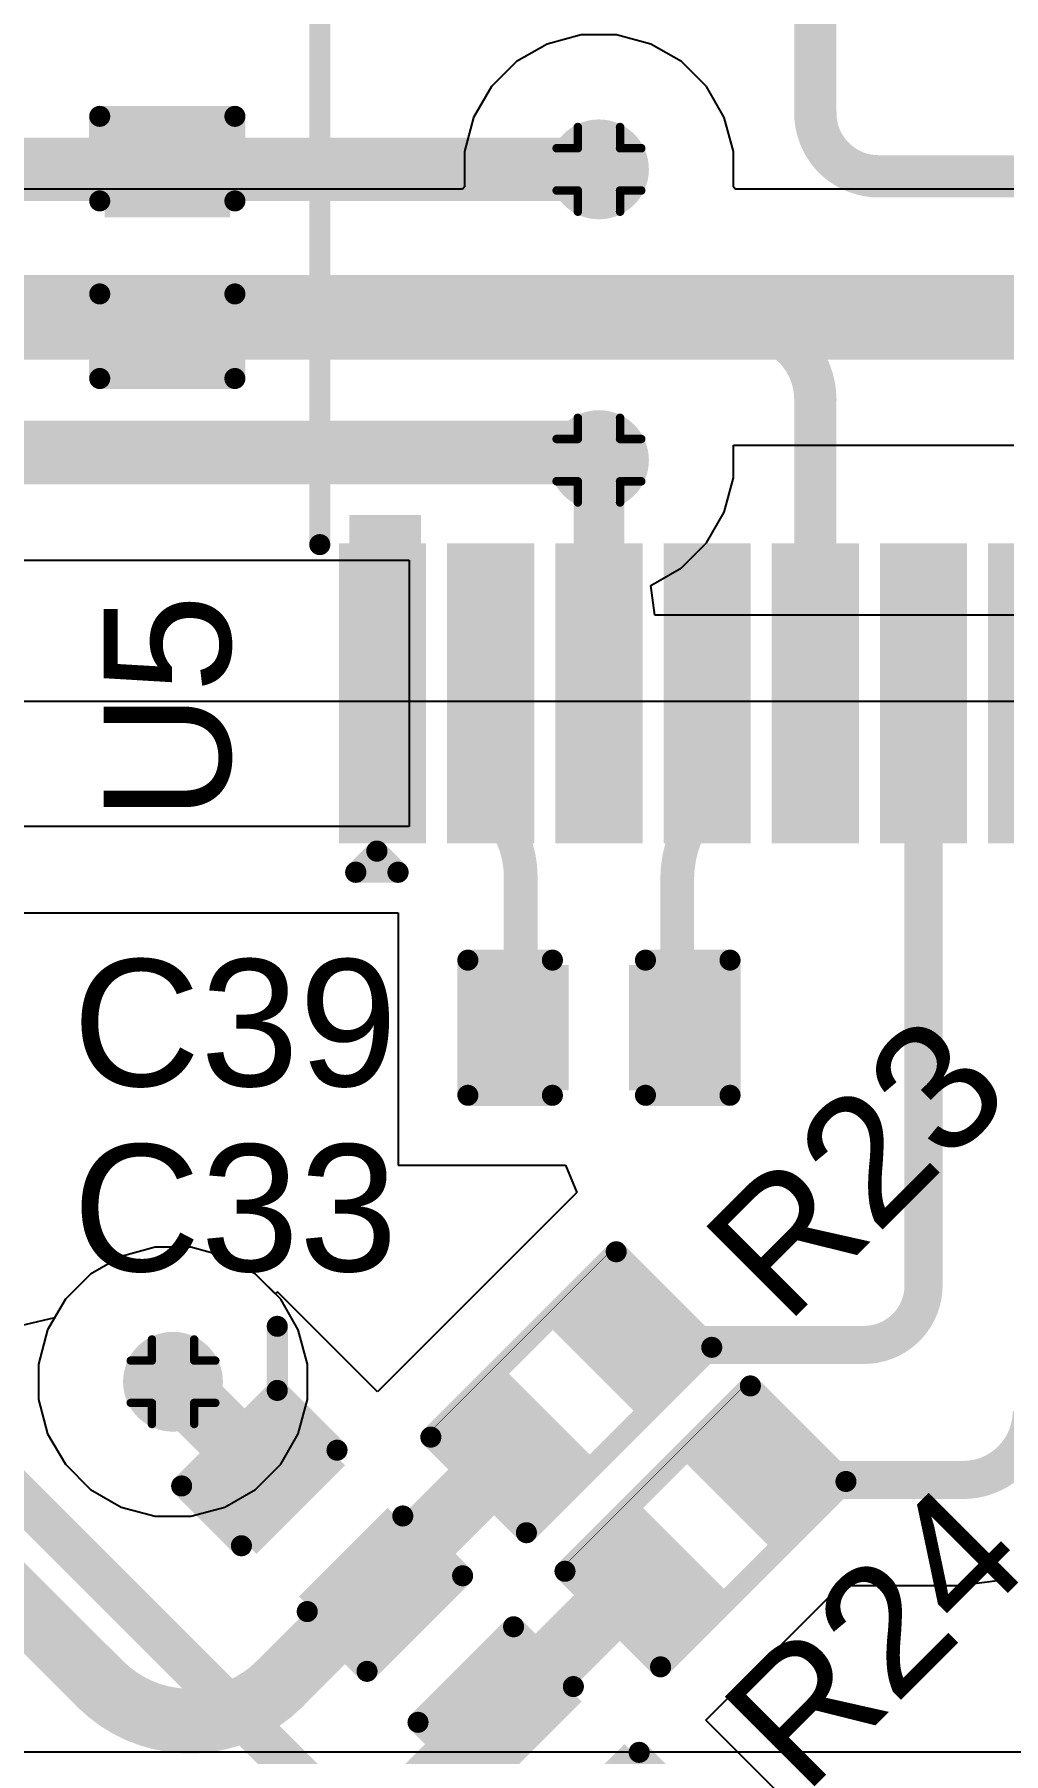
# Model space of a CAD drawing. Header units: inches. Extents: x -18 to 202, y -11 to 119.
# Drawn here: x 8.27 to 14.09, y 16.47 to 26.8 of the extents above; entities that cross this region are included whole.
import ezdxf

# ---------------------------------------------------------------- set-up
doc = ezdxf.new("R2010")
doc.units = ezdxf.units.IN
for name, color, linetype in [('Board Outline', 216, 'Continuous'), ('Bottom Layer', 5, 'Continuous'), ('Drill Drawing', 1, 'Continuous'), ('Ground', 16, 'Continuous'), ('Power', 76, 'Continuous'), ('Top Layer', 1, 'Continuous'), ('Top Overlay', 2, 'Continuous'), ('Top Paste', 8, 'Continuous'), ('Top Solder', 216, 'Continuous'), ('Via Holes', 16, 'Continuous')]:
    doc.layers.add(name, color=color, linetype=linetype)
doc.styles.add('Arial', font='', dxfattribs={"height": 0.2})
doc.styles.add('Arial Black_Bold', font='', dxfattribs={"height": 0.2})
doc.styles.get('Arial').set_extended_font_data('Arial')
doc.styles.get('Arial Black_Bold').set_extended_font_data('Arial Black', bold=True)

# ---------------------------------------------------------------- blocks, each defined once
blk = doc.blocks.new('TSSOP_20_12')
at = {"layer": 'Top Layer'}
for points in [[(-2, 3.085), (-2, 2.765), (-3.6, 2.765), (-3.6, 3.085)], [(3.6, 3.085), (3.6, 2.765), (2, 2.765), (2, 3.085)], [(-2, 2.435), (-2, 2.115), (-3.6, 2.115), (-3.6, 2.435)], [(3.6, 2.435), (3.6, 2.115), (2, 2.115), (2, 2.435)], [(-2, 1.785), (-2, 1.465), (-3.6, 1.465), (-3.6, 1.785)], [(3.6, 1.785), (3.6, 1.465), (2, 1.465), (2, 1.785)], [(-2, 1.135), (-2, 0.815), (-3.6, 0.815), (-3.6, 1.135)], [(3.6, 1.135), (3.6, 0.815), (2, 0.815), (2, 1.135)], [(-2, 0.485), (-2, 0.165), (-3.6, 0.165), (-3.6, 0.485)], [(3.6, 0.485), (3.6, 0.165), (2, 0.165), (2, 0.485)], [(-2, -0.165), (-2, -0.485), (-3.6, -0.485), (-3.6, -0.165)], [(3.6, -0.165), (3.6, -0.485), (2, -0.485), (2, -0.165)], [(-2, -0.815), (-2, -1.135), (-3.6, -1.135), (-3.6, -0.815)], [(3.6, -0.815), (3.6, -1.135), (2, -1.135), (2, -0.815)], [(-2, -1.465), (-2, -1.785), (-3.6, -1.785), (-3.6, -1.465)], [(3.6, -1.465), (3.6, -1.785), (2, -1.785), (2, -1.465)], [(-2, -2.115), (-2, -2.435), (-3.6, -2.435), (-3.6, -2.115)], [(3.6, -2.115), (3.6, -2.435), (2, -2.435), (2, -2.115)], [(-2, -2.765), (-2, -3.085), (-3.6, -3.085), (-3.6, -2.765)], [(3.6, -2.765), (3.6, -3.085), (2, -3.085), (2, -2.765)]]:
    blk.add_hatch(color=1, dxfattribs=at).paths.add_polyline_path(points)
at = {"layer": 'Top Overlay'}
blk.add_hatch(color=2, dxfattribs=at).paths.add_polyline_path([(-1.907, 2.693), (-1.729, 2.693), (-1.729, 3.125), (-1.907, 3.125)])
at = {"layer": 'Top Paste'}
for points in [[(-2, 3.085), (-2, 2.765), (-3.6, 2.765), (-3.6, 3.085)], [(3.6, 3.085), (3.6, 2.765), (2, 2.765), (2, 3.085)], [(-2, 2.435), (-2, 2.115), (-3.6, 2.115), (-3.6, 2.435)], [(3.6, 2.435), (3.6, 2.115), (2, 2.115), (2, 2.435)], [(-2, 1.785), (-2, 1.465), (-3.6, 1.465), (-3.6, 1.785)], [(3.6, 1.785), (3.6, 1.465), (2, 1.465), (2, 1.785)], [(-2, 1.135), (-2, 0.815), (-3.6, 0.815), (-3.6, 1.135)], [(3.6, 1.135), (3.6, 0.815), (2, 0.815), (2, 1.135)], [(-2, 0.485), (-2, 0.165), (-3.6, 0.165), (-3.6, 0.485)], [(3.6, 0.485), (3.6, 0.165), (2, 0.165), (2, 0.485)], [(-2, -0.165), (-2, -0.485), (-3.6, -0.485), (-3.6, -0.165)], [(3.6, -0.165), (3.6, -0.485), (2, -0.485), (2, -0.165)], [(-2, -0.815), (-2, -1.135), (-3.6, -1.135), (-3.6, -0.815)], [(3.6, -0.815), (3.6, -1.135), (2, -1.135), (2, -0.815)], [(-2, -1.465), (-2, -1.785), (-3.6, -1.785), (-3.6, -1.465)], [(3.6, -1.465), (3.6, -1.785), (2, -1.785), (2, -1.465)], [(-2, -2.115), (-2, -2.435), (-3.6, -2.435), (-3.6, -2.115)], [(3.6, -2.115), (3.6, -2.435), (2, -2.435), (2, -2.115)], [(-2, -2.765), (-2, -3.085), (-3.6, -3.085), (-3.6, -2.765)], [(3.6, -2.765), (3.6, -3.085), (2, -3.085), (2, -2.765)]]:
    blk.add_hatch(color=8, dxfattribs=at).paths.add_polyline_path(points)
at = {"layer": 'Top Solder'}
for points in [[(-1.898, 3.187), (-1.898, 2.663), (-3.702, 2.663), (-3.702, 3.187)], [(3.702, 3.187), (3.702, 2.663), (1.898, 2.663), (1.898, 3.187)], [(-1.898, 2.537), (-1.898, 2.013), (-3.702, 2.013), (-3.702, 2.537)], [(3.702, 2.537), (3.702, 2.013), (1.898, 2.013), (1.898, 2.537)], [(-1.898, 1.887), (-1.898, 1.363), (-3.702, 1.363), (-3.702, 1.887)], [(3.702, 1.887), (3.702, 1.363), (1.898, 1.363), (1.898, 1.887)], [(-1.898, 1.237), (-1.898, 0.713), (-3.702, 0.713), (-3.702, 1.237)], [(3.702, 1.237), (3.702, 0.713), (1.898, 0.713), (1.898, 1.237)], [(-1.898, 0.587), (-1.898, 0.063), (-3.702, 0.063), (-3.702, 0.587)], [(3.702, 0.587), (3.702, 0.063), (1.898, 0.063), (1.898, 0.587)], [(-1.898, -0.063), (-1.898, -0.587), (-3.702, -0.587), (-3.702, -0.063)], [(3.702, -0.063), (3.702, -0.587), (1.898, -0.587), (1.898, -0.063)], [(-1.898, -0.713), (-1.898, -1.237), (-3.702, -1.237), (-3.702, -0.713)], [(3.702, -0.713), (3.702, -1.237), (1.898, -1.237), (1.898, -0.713)], [(-1.898, -1.363), (-1.898, -1.887), (-3.702, -1.887), (-3.702, -1.363)], [(3.702, -1.363), (3.702, -1.887), (1.898, -1.887), (1.898, -1.363)], [(-1.898, -2.013), (-1.898, -2.537), (-3.702, -2.537), (-3.702, -2.013)], [(3.702, -2.013), (3.702, -2.537), (1.898, -2.537), (1.898, -2.013)], [(-1.898, -2.663), (-1.898, -3.187), (-3.702, -3.187), (-3.702, -2.663)], [(3.702, -2.663), (3.702, -3.187), (1.898, -3.187), (1.898, -2.663)]]:
    blk.add_hatch(color=216, dxfattribs=at).paths.add_polyline_path(points)
at = {"layer": 'Top Overlay', "const_width": 0.127}
for points in [[(1.954, 3.302), (-1.907, 3.302)], [(-3.875, 3.086), (-3.748, 2.959)], [(-3.875, 3.086), (-3.875, 2.832)], [(-3.748, 2.959), (-3.875, 2.832)], [(-1.907, -3.302), (1.954, -3.302)]]:
    blk.add_lwpolyline(points, dxfattribs=at)
at = {"layer": 'Top Overlay', "const_width": 0.0635}
for points in [[(-1.938, 3.302, 1), (-1.875, 3.302, 1)], [(1.922, 3.302, 1), (1.986, 3.302, 1)], [(-3.907, 3.086, 1), (-3.843, 3.086, 1)], [(-3.907, 3.086, 1), (-3.843, 3.086, 1)], [(-3.78, 2.959, 1), (-3.716, 2.959, 1)], [(-3.78, 2.959, 1), (-3.716, 2.959, 1)], [(-3.907, 2.832, 1), (-3.843, 2.832, 1)], [(-3.907, 2.832, 1), (-3.843, 2.832, 1)], [(-1.938, -3.302, 1), (-1.875, -3.302, 1)], [(1.922, -3.302, 1), (1.986, -3.302, 1)]]:
    blk.add_lwpolyline(points, format="xyb", close=True, dxfattribs=at)
blk = doc.blocks.new('R___0402_33')
at = {"layer": 'Top Layer'}
for points in [[(-0.699, -0.318), (-0.699, 0.318), (-0.241, 0.318), (-0.241, -0.318)], [(0.241, -0.318), (0.241, 0.318), (0.699, 0.318), (0.699, -0.318)]]:
    blk.add_hatch(color=1, dxfattribs=at).paths.add_polyline_path(points)
at = {"layer": 'Top Paste'}
for points in [[(-0.699, -0.318), (-0.699, 0.318), (-0.241, 0.318), (-0.241, -0.318)], [(0.241, -0.318), (0.241, 0.318), (0.699, 0.318), (0.699, -0.318)]]:
    blk.add_hatch(color=8, dxfattribs=at).paths.add_polyline_path(points)
at = {"layer": 'Top Solder'}
for points in [[(-0.754, -0.373), (-0.754, 0.373), (-0.186, 0.373), (-0.186, -0.373)], [(0.186, -0.373), (0.186, 0.373), (0.754, 0.373), (0.754, -0.373)]]:
    blk.add_hatch(color=216, dxfattribs=at).paths.add_polyline_path(points)
at = {"layer": 'Top Overlay'}
for points, const_width in [([(-0.787, -0.406), (-0.787, 0.406)], 0.127), ([(0.787, 0.406), (-0.787, 0.406)], 0.127), ([(0.787, -0.406), (0.787, 0.406)], 0.127), ([(0.787, -0.406), (-0.787, -0.406)], 0.127), ([(0.813, -0.432), (-0.813, -0.432)], 0.00323)]:
    blk.add_lwpolyline(points, dxfattribs=dict(at, const_width=const_width))
for points, const_width in [([(-0.819, 0.406, 1), (-0.756, 0.406, 1)], 0.0635), ([(-0.819, 0.406, 1), (-0.756, 0.406, 1)], 0.0635), ([(0.756, 0.406, 1), (0.819, 0.406, 1)], 0.0635), ([(0.756, 0.406, 1), (0.819, 0.406, 1)], 0.0635), ([(-0.819, -0.406, 1), (-0.756, -0.406, 1)], 0.0635), ([(-0.819, -0.406, 1), (-0.756, -0.406, 1)], 0.0635), ([(0.756, -0.406, 1), (0.819, -0.406, 1)], 0.0635), ([(0.756, -0.406, 1), (0.819, -0.406, 1)], 0.0635), ([(-0.814, -0.432, 1), (-0.812, -0.432, 1)], 0.00161), ([(0.812, -0.432, 1), (0.814, -0.432, 1)], 0.00161)]:
    blk.add_lwpolyline(points, format="xyb", close=True, dxfattribs=dict(at, const_width=const_width))
blk = doc.blocks.new('R___0402_34')
at = {"layer": 'Top Layer'}
for points in [[(-0.699, -0.318), (-0.699, 0.318), (-0.241, 0.318), (-0.241, -0.318)], [(0.241, -0.318), (0.241, 0.318), (0.699, 0.318), (0.699, -0.318)]]:
    blk.add_hatch(color=1, dxfattribs=at).paths.add_polyline_path(points)
at = {"layer": 'Top Paste'}
for points in [[(-0.699, -0.318), (-0.699, 0.318), (-0.241, 0.318), (-0.241, -0.318)], [(0.241, -0.318), (0.241, 0.318), (0.699, 0.318), (0.699, -0.318)]]:
    blk.add_hatch(color=8, dxfattribs=at).paths.add_polyline_path(points)
at = {"layer": 'Top Solder'}
for points in [[(-0.754, -0.373), (-0.754, 0.373), (-0.186, 0.373), (-0.186, -0.373)], [(0.186, -0.373), (0.186, 0.373), (0.754, 0.373), (0.754, -0.373)]]:
    blk.add_hatch(color=216, dxfattribs=at).paths.add_polyline_path(points)
at = {"layer": 'Top Overlay'}
for points, const_width in [([(-0.787, -0.406), (-0.787, 0.406)], 0.127), ([(0.787, 0.406), (-0.787, 0.406)], 0.127), ([(0.787, -0.406), (0.787, 0.406)], 0.127), ([(0.787, -0.406), (-0.787, -0.406)], 0.127), ([(0.813, -0.432), (-0.813, -0.432)], 0.00323)]:
    blk.add_lwpolyline(points, dxfattribs=dict(at, const_width=const_width))
for points, const_width in [([(-0.819, 0.406, 1), (-0.756, 0.406, 1)], 0.0635), ([(-0.819, 0.406, 1), (-0.756, 0.406, 1)], 0.0635), ([(0.756, 0.406, 1), (0.819, 0.406, 1)], 0.0635), ([(0.756, 0.406, 1), (0.819, 0.406, 1)], 0.0635), ([(-0.819, -0.406, 1), (-0.756, -0.406, 1)], 0.0635), ([(-0.819, -0.406, 1), (-0.756, -0.406, 1)], 0.0635), ([(0.756, -0.406, 1), (0.819, -0.406, 1)], 0.0635), ([(0.756, -0.406, 1), (0.819, -0.406, 1)], 0.0635), ([(-0.814, -0.432, 1), (-0.812, -0.432, 1)], 0.00161), ([(0.812, -0.432, 1), (0.814, -0.432, 1)], 0.00161)]:
    blk.add_lwpolyline(points, format="xyb", close=True, dxfattribs=dict(at, const_width=const_width))
blk = doc.blocks.new('PJ_332A_6A_61')
at = {"layer": 'Top Overlay', "const_width": 0.254}
blk.add_lwpolyline([(5.257, 2.569), (5.257, -3.1)], dxfattribs=at)
blk = doc.blocks.new('C___0402_67')
at = {"layer": 'Top Layer'}
for points in [[(-0.699, -0.318), (-0.699, 0.318), (-0.241, 0.318), (-0.241, -0.318)], [(0.241, -0.318), (0.241, 0.318), (0.699, 0.318), (0.699, -0.318)]]:
    blk.add_hatch(color=1, dxfattribs=at).paths.add_polyline_path(points)
at = {"layer": 'Top Paste'}
for points in [[(-0.699, -0.318), (-0.699, 0.318), (-0.241, 0.318), (-0.241, -0.318)], [(0.241, -0.318), (0.241, 0.318), (0.699, 0.318), (0.699, -0.318)]]:
    blk.add_hatch(color=8, dxfattribs=at).paths.add_polyline_path(points)
at = {"layer": 'Top Solder'}
for points in [[(-0.758, -0.377), (-0.758, 0.377), (-0.181, 0.377), (-0.181, -0.377)], [(0.181, -0.377), (0.181, 0.377), (0.759, 0.377), (0.759, -0.377)]]:
    blk.add_hatch(color=216, dxfattribs=at).paths.add_polyline_path(points)
at = {"layer": 'Top Overlay', "const_width": 0.127}
for points in [[(-0.787, 0.406), (-0.787, -0.406)], [(-0.279, 0.406), (-0.787, 0.406)], [(0.279, 0.406), (0.787, 0.406)], [(0.787, 0.406), (0.787, -0.406)], [(-0.787, -0.406), (-0.279, -0.406)], [(0.787, -0.406), (0.279, -0.406)]]:
    blk.add_lwpolyline(points, dxfattribs=at)
at = {"layer": 'Top Overlay', "const_width": 0.0635}
for points in [[(-0.819, 0.406, 1), (-0.756, 0.406, 1)], [(-0.819, 0.406, 1), (-0.756, 0.406, 1)], [(-0.311, 0.406, 1), (-0.248, 0.406, 1)], [(0.248, 0.406, 1), (0.311, 0.406, 1)], [(0.756, 0.406, 1), (0.819, 0.406, 1)], [(0.756, 0.406, 1), (0.819, 0.406, 1)], [(-0.819, -0.406, 1), (-0.756, -0.406, 1)], [(-0.819, -0.406, 1), (-0.756, -0.406, 1)], [(-0.311, -0.406, 1), (-0.248, -0.406, 1)], [(0.248, -0.406, 1), (0.311, -0.406, 1)], [(0.756, -0.406, 1), (0.819, -0.406, 1)], [(0.756, -0.406, 1), (0.819, -0.406, 1)]]:
    blk.add_lwpolyline(points, format="xyb", close=True, dxfattribs=at)
blk = doc.blocks.new('C___0402_70')
at = {"layer": 'Top Layer'}
for points in [[(-0.699, -0.318), (-0.699, 0.318), (-0.241, 0.318), (-0.241, -0.318)], [(0.241, -0.318), (0.241, 0.318), (0.699, 0.318), (0.699, -0.318)]]:
    blk.add_hatch(color=1, dxfattribs=at).paths.add_polyline_path(points)
at = {"layer": 'Top Paste'}
for points in [[(-0.699, -0.318), (-0.699, 0.318), (-0.241, 0.318), (-0.241, -0.318)], [(0.241, -0.318), (0.241, 0.318), (0.699, 0.318), (0.699, -0.318)]]:
    blk.add_hatch(color=8, dxfattribs=at).paths.add_polyline_path(points)
at = {"layer": 'Top Solder'}
for points in [[(-0.759, -0.377), (-0.759, 0.377), (-0.181, 0.377), (-0.181, -0.377)], [(0.181, -0.377), (0.181, 0.377), (0.758, 0.377), (0.758, -0.377)]]:
    blk.add_hatch(color=216, dxfattribs=at).paths.add_polyline_path(points)
at = {"layer": 'Top Overlay', "const_width": 0.127}
for points in [[(-0.787, 0.406), (-0.279, 0.406)], [(-0.787, -0.406), (-0.787, 0.406)], [(0.279, 0.406), (0.787, 0.406)], [(0.787, -0.406), (0.787, 0.406)], [(-0.787, -0.406), (-0.279, -0.406)], [(0.279, -0.406), (0.787, -0.406)]]:
    blk.add_lwpolyline(points, dxfattribs=at)
at = {"layer": 'Top Overlay', "const_width": 0.0635}
for points in [[(-0.819, 0.406, 1), (-0.756, 0.406, 1)], [(-0.819, 0.406, 1), (-0.756, 0.406, 1)], [(-0.311, 0.406, 1), (-0.248, 0.406, 1)], [(0.248, 0.406, 1), (0.311, 0.406, 1)], [(0.756, 0.406, 1), (0.819, 0.406, 1)], [(0.756, 0.406, 1), (0.819, 0.406, 1)], [(-0.819, -0.406, 1), (-0.756, -0.406, 1)], [(-0.819, -0.406, 1), (-0.756, -0.406, 1)], [(-0.311, -0.406, 1), (-0.248, -0.406, 1)], [(0.248, -0.406, 1), (0.311, -0.406, 1)], [(0.756, -0.406, 1), (0.819, -0.406, 1)], [(0.756, -0.406, 1), (0.819, -0.406, 1)]]:
    blk.add_lwpolyline(points, format="xyb", close=True, dxfattribs=at)
blk = doc.blocks.new('C___0402_73')
at = {"layer": 'Top Layer'}
for points in [[(-0.699, -0.318), (-0.699, 0.318), (-0.241, 0.318), (-0.241, -0.318)], [(0.241, -0.318), (0.241, 0.318), (0.698, 0.318), (0.698, -0.318)]]:
    blk.add_hatch(color=1, dxfattribs=at).paths.add_polyline_path(points)
at = {"layer": 'Top Paste'}
for points in [[(-0.699, -0.318), (-0.699, 0.318), (-0.241, 0.318), (-0.241, -0.318)], [(0.241, -0.318), (0.241, 0.318), (0.698, 0.318), (0.698, -0.318)]]:
    blk.add_hatch(color=8, dxfattribs=at).paths.add_polyline_path(points)
at = {"layer": 'Top Solder'}
for points in [[(-0.758, -0.377), (-0.758, 0.377), (-0.181, 0.377), (-0.181, -0.377)], [(0.181, -0.377), (0.181, 0.377), (0.758, 0.377), (0.758, -0.377)]]:
    blk.add_hatch(color=216, dxfattribs=at).paths.add_polyline_path(points)
at = {"layer": 'Top Overlay', "const_width": 0.127}
for points in [[(-0.279, 0.406), (-0.787, 0.406)], [(-0.787, 0.406), (-0.787, -0.406)], [(0.787, 0.406), (0.279, 0.406)], [(0.787, 0.406), (0.787, -0.406)], [(-0.279, -0.406), (-0.787, -0.406)], [(0.787, -0.406), (0.279, -0.406)]]:
    blk.add_lwpolyline(points, dxfattribs=at)
at = {"layer": 'Top Overlay', "const_width": 0.0635}
for points in [[(-0.819, 0.406, 1), (-0.756, 0.406, 1)], [(-0.819, 0.406, 1), (-0.756, 0.406, 1)], [(-0.311, 0.406, 1), (-0.248, 0.406, 1)], [(0.248, 0.406, 1), (0.311, 0.406, 1)], [(0.756, 0.406, 1), (0.819, 0.406, 1)], [(0.756, 0.406, 1), (0.819, 0.406, 1)], [(-0.819, -0.406, 1), (-0.756, -0.406, 1)], [(-0.819, -0.406, 1), (-0.756, -0.406, 1)], [(-0.311, -0.406, 1), (-0.248, -0.406, 1)], [(0.248, -0.406, 1), (0.311, -0.406, 1)], [(0.756, -0.406, 1), (0.819, -0.406, 1)], [(0.756, -0.406, 1), (0.819, -0.406, 1)]]:
    blk.add_lwpolyline(points, format="xyb", close=True, dxfattribs=at)
blk = doc.blocks.new('C___0402_76')
at = {"layer": 'Top Layer'}
for points in [[(-0.699, -0.318), (-0.699, 0.317), (-0.241, 0.317), (-0.241, -0.318)], [(0.241, -0.318), (0.241, 0.317), (0.698, 0.317), (0.698, -0.318)]]:
    blk.add_hatch(color=1, dxfattribs=at).paths.add_polyline_path(points)
at = {"layer": 'Top Paste'}
for points in [[(-0.699, -0.318), (-0.699, 0.317), (-0.241, 0.317), (-0.241, -0.318)], [(0.241, -0.318), (0.241, 0.317), (0.698, 0.317), (0.698, -0.318)]]:
    blk.add_hatch(color=8, dxfattribs=at).paths.add_polyline_path(points)
at = {"layer": 'Top Solder'}
for points in [[(-0.758, -0.377), (-0.758, 0.377), (-0.181, 0.377), (-0.181, -0.377)], [(0.181, -0.377), (0.181, 0.377), (0.758, 0.377), (0.758, -0.377)]]:
    blk.add_hatch(color=216, dxfattribs=at).paths.add_polyline_path(points)
at = {"layer": 'Top Overlay', "const_width": 0.127}
for points in [[(-0.787, 0.406), (-0.279, 0.406)], [(-0.787, -0.406), (-0.787, 0.406)], [(0.279, 0.406), (0.787, 0.406)], [(0.787, -0.406), (0.787, 0.406)], [(-0.787, -0.406), (-0.279, -0.406)], [(0.279, -0.406), (0.787, -0.406)]]:
    blk.add_lwpolyline(points, dxfattribs=at)
at = {"layer": 'Top Overlay', "const_width": 0.0635}
for points in [[(-0.819, 0.406, 1), (-0.756, 0.406, 1)], [(-0.819, 0.406, 1), (-0.756, 0.406, 1)], [(-0.311, 0.406, 1), (-0.248, 0.406, 1)], [(0.248, 0.406, 1), (0.311, 0.406, 1)], [(0.756, 0.406, 1), (0.819, 0.406, 1)], [(0.756, 0.406, 1), (0.819, 0.406, 1)], [(-0.819, -0.406, 1), (-0.756, -0.406, 1)], [(-0.819, -0.406, 1), (-0.756, -0.406, 1)], [(-0.311, -0.406, 1), (-0.248, -0.406, 1)], [(0.248, -0.406, 1), (0.311, -0.406, 1)], [(0.756, -0.406, 1), (0.819, -0.406, 1)], [(0.756, -0.406, 1), (0.819, -0.406, 1)]]:
    blk.add_lwpolyline(points, format="xyb", close=True, dxfattribs=at)

msp = doc.modelspace()

# ---------------------------------------------------------------- hatches: boundary and pattern name
at = {"layer": 'Bottom Layer'}
h = msp.add_hatch(color=5, dxfattribs=at)
edge = h.paths.add_edge_path()
edge.add_arc((11.662, 25.987), 0.3, 0, 360)
h = msp.add_hatch(color=5, dxfattribs=at)
edge = h.paths.add_edge_path()
edge.add_arc((11.662, 24.24), 0.3, 0, 360)
h = msp.add_hatch(color=5, dxfattribs=at)
edge = h.paths.add_edge_path()
edge.add_arc((9.103, 18.703), 0.3, 0, 360)
at = {"layer": 'Ground'}
h = msp.add_hatch(color=16, dxfattribs=at)
edge = h.paths.add_edge_path()
edge.add_arc((11.662, 25.987), 0.3, 0, 360)
h = msp.add_hatch(color=16, dxfattribs=at)
edge = h.paths.add_edge_path()
edge.add_arc((11.662, 24.24), 0.3, 0, 360)
h = msp.add_hatch(color=16, dxfattribs=at)
edge = h.paths.add_edge_path()
edge.add_arc((9.103, 18.703), 0.3, 0, 360)
at = {"layer": 'Power'}
h = msp.add_hatch(color=76, dxfattribs=at)
edge = h.paths.add_edge_path()
edge.add_arc((11.662, 25.987), 0.3, 0, 360)
h = msp.add_hatch(color=76, dxfattribs=at)
edge = h.paths.add_edge_path()
edge.add_arc((11.662, 24.24), 0.3, 0, 360)
h = msp.add_hatch(color=76, dxfattribs=at)
edge = h.paths.add_edge_path()
edge.add_arc((9.103, 18.703), 0.3, 0, 360)
at = {"layer": 'Top Layer'}
h = msp.add_hatch(color=1, dxfattribs=at)
edge = h.paths.add_edge_path()
edge.add_arc((11.662, 25.987), 0.3, 0, 360)
h = msp.add_hatch(color=1, dxfattribs=at)
edge = h.paths.add_edge_path()
edge.add_arc((11.662, 24.24), 0.3, 0, 360)
h = msp.add_hatch(color=1, dxfattribs=at)
edge = h.paths.add_edge_path()
edge.add_arc((9.103, 18.703), 0.3, 0, 360)
at = {"layer": 'Via Holes'}
h = msp.add_hatch(color=7, dxfattribs=at)
edge = h.paths.add_edge_path()
edge.add_arc((11.662, 25.987), 0.15, 0, 360)
h = msp.add_hatch(color=7, dxfattribs=at)
edge = h.paths.add_edge_path()
edge.add_arc((11.662, 24.24), 0.15, 0, 360)
h = msp.add_hatch(color=7, dxfattribs=at)
edge = h.paths.add_edge_path()
edge.add_arc((9.103, 18.703), 0.15, 0, 360)

# ---------------------------------------------------------------- linework, layer by layer
at = {"layer": 'Board Outline', "const_width": 0.254}
msp.add_lwpolyline([(44.23, 62.31, -3.535496), (7.565, 62.289)], format="xyb", dxfattribs=at)
at = {"layer": 'Drill Drawing', "const_width": 0.0508}
for points in [[(11.535, 26.114), (11.535, 26.241)], [(11.535, 26.241), (11.789, 26.241)], [(11.789, 26.114), (11.789, 26.241)], [(11.408, 25.86), (11.408, 26.114)], [(11.408, 26.114), (11.535, 26.114)], [(11.789, 26.114), (11.916, 26.114)], [(11.916, 25.86), (11.916, 26.114)], [(11.408, 25.86), (11.535, 25.86)], [(11.535, 25.733), (11.535, 25.86)], [(11.789, 25.86), (11.916, 25.86)], [(11.789, 25.733), (11.789, 25.86)], [(11.535, 25.733), (11.789, 25.733)], [(11.535, 24.367), (11.535, 24.494)], [(11.535, 24.494), (11.789, 24.494)], [(11.789, 24.367), (11.789, 24.494)], [(11.408, 24.113), (11.408, 24.367)], [(11.408, 24.367), (11.535, 24.367)], [(11.789, 24.367), (11.916, 24.367)], [(11.916, 24.113), (11.916, 24.367)], [(11.408, 24.113), (11.535, 24.113)], [(11.535, 23.986), (11.535, 24.113)], [(11.789, 24.113), (11.916, 24.113)], [(11.789, 23.986), (11.789, 24.113)], [(11.535, 23.986), (11.789, 23.986)], [(8.976, 18.83), (8.976, 18.957)], [(8.976, 18.957), (9.23, 18.957)], [(9.23, 18.83), (9.23, 18.957)], [(8.849, 18.576), (8.849, 18.83)], [(8.849, 18.83), (8.976, 18.83)], [(9.23, 18.83), (9.357, 18.83)], [(9.357, 18.576), (9.357, 18.83)], [(8.849, 18.576), (8.976, 18.576)], [(8.976, 18.449), (8.976, 18.576)], [(9.23, 18.576), (9.357, 18.576)], [(9.23, 18.449), (9.23, 18.576)], [(8.976, 18.449), (9.23, 18.449)]]:
    msp.add_lwpolyline(points, dxfattribs=at)
at = {"layer": 'Drill Drawing', "const_width": 0.0254}
for points in [[(11.522, 26.241, 1), (11.548, 26.241, 1)], [(11.522, 26.241, 1), (11.548, 26.241, 1)], [(11.776, 26.241, 1), (11.802, 26.241, 1)], [(11.776, 26.241, 1), (11.802, 26.241, 1)], [(11.395, 26.114, 1), (11.421, 26.114, 1)], [(11.395, 26.114, 1), (11.421, 26.114, 1)], [(11.522, 26.114, 1), (11.548, 26.114, 1)], [(11.522, 26.114, 1), (11.548, 26.114, 1)], [(11.776, 26.114, 1), (11.802, 26.114, 1)], [(11.776, 26.114, 1), (11.802, 26.114, 1)], [(11.903, 26.114, 1), (11.929, 26.114, 1)], [(11.903, 26.114, 1), (11.929, 26.114, 1)], [(11.395, 25.86, 1), (11.421, 25.86, 1)], [(11.395, 25.86, 1), (11.421, 25.86, 1)], [(11.522, 25.86, 1), (11.548, 25.86, 1)], [(11.522, 25.86, 1), (11.548, 25.86, 1)], [(11.776, 25.86, 1), (11.802, 25.86, 1)], [(11.776, 25.86, 1), (11.802, 25.86, 1)], [(11.903, 25.86, 1), (11.929, 25.86, 1)], [(11.903, 25.86, 1), (11.929, 25.86, 1)], [(11.522, 25.733, 1), (11.548, 25.733, 1)], [(11.522, 25.733, 1), (11.548, 25.733, 1)], [(11.776, 25.733, 1), (11.802, 25.733, 1)], [(11.776, 25.733, 1), (11.802, 25.733, 1)], [(11.522, 24.494, 1), (11.548, 24.494, 1)], [(11.522, 24.494, 1), (11.548, 24.494, 1)], [(11.776, 24.494, 1), (11.802, 24.494, 1)], [(11.776, 24.494, 1), (11.802, 24.494, 1)], [(11.395, 24.367, 1), (11.421, 24.367, 1)], [(11.395, 24.367, 1), (11.421, 24.367, 1)], [(11.522, 24.367, 1), (11.548, 24.367, 1)], [(11.522, 24.367, 1), (11.548, 24.367, 1)], [(11.776, 24.367, 1), (11.802, 24.367, 1)], [(11.776, 24.367, 1), (11.802, 24.367, 1)], [(11.903, 24.367, 1), (11.929, 24.367, 1)], [(11.903, 24.367, 1), (11.929, 24.367, 1)], [(11.395, 24.113, 1), (11.421, 24.113, 1)], [(11.395, 24.113, 1), (11.421, 24.113, 1)], [(11.522, 24.113, 1), (11.548, 24.113, 1)], [(11.522, 24.113, 1), (11.548, 24.113, 1)], [(11.776, 24.113, 1), (11.802, 24.113, 1)], [(11.776, 24.113, 1), (11.802, 24.113, 1)], [(11.903, 24.113, 1), (11.929, 24.113, 1)], [(11.903, 24.113, 1), (11.929, 24.113, 1)], [(11.522, 23.986, 1), (11.548, 23.986, 1)], [(11.522, 23.986, 1), (11.548, 23.986, 1)], [(11.776, 23.986, 1), (11.802, 23.986, 1)], [(11.776, 23.986, 1), (11.802, 23.986, 1)], [(8.964, 18.957, 1), (8.989, 18.957, 1)], [(8.964, 18.957, 1), (8.989, 18.957, 1)], [(9.218, 18.957, 1), (9.243, 18.957, 1)], [(9.218, 18.957, 1), (9.243, 18.957, 1)], [(8.837, 18.83, 1), (8.862, 18.83, 1)], [(8.837, 18.83, 1), (8.862, 18.83, 1)], [(8.964, 18.83, 1), (8.989, 18.83, 1)], [(8.964, 18.83, 1), (8.989, 18.83, 1)], [(9.218, 18.83, 1), (9.243, 18.83, 1)], [(9.218, 18.83, 1), (9.243, 18.83, 1)], [(9.345, 18.83, 1), (9.37, 18.83, 1)], [(9.345, 18.83, 1), (9.37, 18.83, 1)], [(8.837, 18.576, 1), (8.862, 18.576, 1)], [(8.837, 18.576, 1), (8.862, 18.576, 1)], [(8.964, 18.576, 1), (8.989, 18.576, 1)], [(8.964, 18.576, 1), (8.989, 18.576, 1)], [(9.218, 18.576, 1), (9.243, 18.576, 1)], [(9.218, 18.576, 1), (9.243, 18.576, 1)], [(9.345, 18.576, 1), (9.37, 18.576, 1)], [(9.345, 18.576, 1), (9.37, 18.576, 1)], [(8.964, 18.449, 1), (8.989, 18.449, 1)], [(8.964, 18.449, 1), (8.989, 18.449, 1)], [(9.218, 18.449, 1), (9.243, 18.449, 1)], [(9.218, 18.449, 1), (9.243, 18.449, 1)]]:
    msp.add_lwpolyline(points, format="xyb", close=True, dxfattribs=at)
at = {"layer": 'Power'}
for p, q in [((11.556, 26.795), (11.35, 26.74)), ((11.768, 26.795), (11.556, 26.795)), ((11.974, 26.74), (11.768, 26.795)), ((11.35, 26.74), (11.166, 26.634)), ((12.158, 26.634), (11.974, 26.74)), ((11.166, 26.634), (11.016, 26.484)), ((12.309, 26.484), (12.158, 26.634)), ((11.016, 26.484), (10.909, 26.299)), ((12.415, 26.299), (12.309, 26.484)), ((10.909, 26.299), (10.854, 26.094)), ((12.47, 26.094), (12.415, 26.299)), ((10.854, 26.094), (10.854, 25.881)), ((12.47, 25.881), (12.47, 26.094)), ((10.843, 25.867), (5.334, 25.867)), ((10.854, 25.881), (10.843, 25.867)), ((12.481, 25.867), (12.47, 25.881)), ((14.659, 25.867), (12.481, 25.867)), ((12.47, 24.133), (12.47, 24.33)), ((12.47, 24.33), (14.659, 24.33)), ((12.415, 23.928), (12.47, 24.133)), ((12.309, 23.744), (12.415, 23.928)), ((12.158, 23.593), (12.309, 23.744)), ((11.974, 23.487), (12.158, 23.593)), ((11.997, 23.309), (11.974, 23.487)), ((11.974, 23.487), (11.974, 23.487)), ((19.832, 23.309), (11.997, 23.309)), ((5.096, 22.791), (19.845, 22.791)), ((8.791, 19.456), (8.607, 19.349)), ((8.997, 19.511), (8.791, 19.456)), ((9.21, 19.511), (8.997, 19.511)), ((9.415, 19.456), (9.21, 19.511)), ((9.599, 19.349), (9.415, 19.456)), ((8.607, 19.349), (8.457, 19.199)), ((9.75, 19.199), (9.599, 19.349)), ((8.457, 19.199), (8.35, 19.015)), ((9.856, 19.015), (9.75, 19.199)), ((8.35, 19.015), (8.295, 18.809)), ((9.911, 18.809), (9.856, 19.015)), ((8.295, 18.809), (8.295, 18.596)), ((9.911, 18.596), (9.911, 18.809)), ((8.295, 18.596), (8.35, 18.391)), ((9.856, 18.391), (9.911, 18.596)), ((8.35, 18.391), (8.457, 18.207)), ((9.75, 18.207), (9.856, 18.391)), ((8.457, 18.207), (8.607, 18.056)), ((9.599, 18.056), (9.75, 18.207)), ((8.607, 18.056), (8.791, 17.95)), ((9.415, 17.95), (9.599, 18.056)), ((8.791, 17.95), (8.997, 17.895)), ((8.997, 17.895), (9.21, 17.895)), ((9.21, 17.895), (9.415, 17.95)), ((19.803, 16.477), (0.16, 16.477))]:
    msp.add_line(p, q, dxfattribs=at)
at = {"layer": 'Power', "const_width": 0.508}
msp.add_lwpolyline([(5.08, 25.098), (14.912, 25.098)], dxfattribs=at)
at = {"layer": 'Top Layer'}
for p, q in [((6.403, 23.639), (10.522, 23.639)), ((10.522, 23.639), (10.522, 22.039)), ((10.522, 22.039), (4.529, 22.039)), ((4.529, 21.521), (10.456, 21.521)), ((10.456, 21.521), (10.456, 20.005)), ((10.456, 20.005), (11.461, 20.005)), ((11.461, 20.005), (11.529, 19.84)), ((11.529, 19.84), (10.724, 19.035)), ((8.791, 19.456), (8.607, 19.349)), ((8.997, 19.511), (8.791, 19.456)), ((9.21, 19.511), (8.997, 19.511)), ((9.415, 19.456), (9.21, 19.511)), ((9.599, 19.349), (9.415, 19.456)), ((8.607, 19.349), (8.457, 19.199)), ((9.717, 19.232), (9.599, 19.349)), ((9.73, 19.244), (9.717, 19.232)), ((10.331, 18.642), (9.73, 19.244)), ((8.457, 19.199), (8.392, 19.087)), ((8.392, 19.087), (8.188, 19.039)), ((10.724, 19.035), (10.331, 18.642)), ((12.305, 16.669), (13.114, 17.478)), ((13.114, 17.478), (13.85, 17.478)), ((13.85, 17.478), (13.899, 17.488)), ((13.899, 17.488), (14.12, 17.517)), ((12.856, 16.118), (12.305, 16.669))]:
    msp.add_line(p, q, dxfattribs=at)
for points, const_width in [([(12.962, 26.325), (12.962, 28.439)], 0.254), ([(7.776, 25.987), (9.069, 25.987)], 0.381), ([(9.069, 25.987), (11.662, 25.987)], 0.381), ([(13.342, 25.945), (19.358, 25.945)], 0.254), ([(9.069, 25.048), (12.518, 25.048)], 0.254), ([(12.962, 22.839), (12.962, 24.604)], 0.254), ([(6.785, 24.286), (11.616, 24.286)], 0.381), ([(11.662, 22.846), (11.662, 24.24)], 0.305), ([(13.612, 19.282), (13.612, 22.839)], 0.229), ([(11.192, 20.83), (11.192, 21.738)], 0.203), ([(12.132, 20.83), (12.132, 21.722)], 0.203), ([(11.828, 18.972), (11.891, 18.909)], 0.229), ([(11.891, 18.909), (12.053, 18.909)], 0.229), ([(12.053, 18.909), (12.068, 18.924)], 0.229), ([(12.068, 18.924), (13.255, 18.924)], 0.229), ([(9.103, 18.703), (9.667, 18.139)], 0.381), ([(7.016, 18.536), (8.666, 16.887)], 0.389), ([(10.619, 17.762), (11.164, 18.307)], 0.389), ([(12.634, 18.166), (12.697, 18.103)], 0.229), ([(12.697, 18.103), (12.859, 18.103)], 0.229), ([(12.859, 18.103), (12.869, 18.113)], 0.229), ([(12.869, 18.113), (13.85, 18.113)], 0.229), ([(10.331, 17.475), (10.619, 17.762)], 0.389), ([(9.743, 16.887), (10.331, 17.475)], 0.389), ([(11.087, 16.72), (11.919, 17.552)], 0.389), ([(10.118, 15.751), (11.087, 16.72)], 0.389)]:
    msp.add_lwpolyline(points, dxfattribs=dict(at, const_width=const_width))
for points, const_width in [([(12.899, 26.325, 1), (13.026, 26.325, 1)], 0.127), ([(12.899, 26.325, 1), (13.026, 26.325, 1)], 0.127), ([(8.974, 25.987, 1), (9.164, 25.987, 1)], 0.191), ([(8.974, 25.987, 1), (9.164, 25.987, 1)], 0.191), ([(11.567, 25.987, 1), (11.757, 25.987, 1)], 0.191), ([(13.278, 25.945, 1), (13.405, 25.945, 1)], 0.127), ([(13.278, 25.945, 1), (13.405, 25.945, 1)], 0.127), ([(9.005, 25.048, 1), (9.132, 25.048, 1)], 0.127), ([(12.455, 25.048, 1), (12.582, 25.048, 1)], 0.127), ([(12.455, 25.048, 1), (12.582, 25.048, 1)], 0.127), ([(12.899, 24.604, 1), (13.026, 24.604, 1)], 0.127), ([(12.899, 24.604, 1), (13.026, 24.604, 1)], 0.127), ([(11.521, 24.286, 1), (11.711, 24.286, 1)], 0.191), ([(11.553, 24.286, 1), (11.68, 24.286, 1)], 0.127), ([(11.586, 24.24, 1), (11.738, 24.24, 1)], 0.152), ([(11.599, 24.24, 1), (11.726, 24.24, 1)], 0.127), ([(11.586, 22.846, 1), (11.738, 22.846, 1)], 0.152), ([(12.899, 22.839, 1), (13.026, 22.839, 1)], 0.127), ([(13.555, 22.839, 1), (13.669, 22.839, 1)], 0.114), ([(10.97, 22.152, 1), (11.071, 22.152, 1)], 0.102), ([(12.281, 22.205, 1), (12.383, 22.205, 1)], 0.102), ([(11.141, 21.738, 1), (11.243, 21.738, 1)], 0.102), ([(11.141, 21.738, 1), (11.243, 21.738, 1)], 0.102), ([(12.081, 21.722, 1), (12.183, 21.722, 1)], 0.102), ([(12.081, 21.722, 1), (12.183, 21.722, 1)], 0.102), ([(11.141, 20.83, 1), (11.243, 20.83, 1)], 0.102), ([(12.081, 20.83, 1), (12.183, 20.83, 1)], 0.102), ([(13.555, 19.282, 1), (13.669, 19.282, 1)], 0.114), ([(13.555, 19.282, 1), (13.669, 19.282, 1)], 0.114), ([(11.771, 18.972, 1), (11.885, 18.972, 1)], 0.114), ([(11.834, 18.909, 1), (11.948, 18.909, 1)], 0.114), ([(11.834, 18.909, 1), (11.948, 18.909, 1)], 0.114), ([(11.996, 18.909, 1), (12.11, 18.909, 1)], 0.114), ([(11.996, 18.909, 1), (12.11, 18.909, 1)], 0.114), ([(12.011, 18.924, 1), (12.125, 18.924, 1)], 0.114), ([(12.011, 18.924, 1), (12.125, 18.924, 1)], 0.114), ([(13.197, 18.924, 1), (13.312, 18.924, 1)], 0.114), ([(13.197, 18.924, 1), (13.312, 18.924, 1)], 0.114), ([(9.008, 18.703, 1), (9.199, 18.703, 1)], 0.191), ([(11.066, 18.307, 1), (11.261, 18.307, 1)], 0.195), ([(9.571, 18.139, 1), (9.762, 18.139, 1)], 0.191), ([(12.577, 18.166, 1), (12.692, 18.166, 1)], 0.114), ([(12.64, 18.103, 1), (12.754, 18.103, 1)], 0.114), ([(12.64, 18.103, 1), (12.754, 18.103, 1)], 0.114), ([(12.802, 18.103, 1), (12.916, 18.103, 1)], 0.114), ([(12.802, 18.103, 1), (12.916, 18.103, 1)], 0.114), ([(12.812, 18.113, 1), (12.926, 18.113, 1)], 0.114), ([(12.812, 18.113, 1), (12.926, 18.113, 1)], 0.114), ([(13.793, 18.113, 1), (13.907, 18.113, 1)], 0.114), ([(13.793, 18.113, 1), (13.907, 18.113, 1)], 0.114), ([(10.521, 17.762, 1), (10.716, 17.762, 1)], 0.195), ([(10.521, 17.762, 1), (10.716, 17.762, 1)], 0.195), ([(10.234, 17.475, 1), (10.429, 17.475, 1)], 0.195), ([(10.234, 17.475, 1), (10.429, 17.475, 1)], 0.195), ([(11.822, 17.552, 1), (12.016, 17.552, 1)], 0.195), ([(8.568, 16.887, 1), (8.763, 16.887, 1)], 0.195), ([(8.568, 16.887, 1), (8.763, 16.887, 1)], 0.195), ([(9.646, 16.887, 1), (9.841, 16.887, 1)], 0.195), ([(9.646, 16.887, 1), (9.841, 16.887, 1)], 0.195), ([(10.989, 16.72, 1), (11.184, 16.72, 1)], 0.195), ([(10.989, 16.72, 1), (11.184, 16.72, 1)], 0.195)]:
    msp.add_lwpolyline(points, format="xyb", close=True, dxfattribs=dict(at, const_width=const_width))
for points, const_width in [([(13.342, 25.945, -0.414214), (12.962, 26.325)], 0.254), ([(12.518, 25.048, -0.414214), (12.962, 24.604)], 0.254), ([(11.616, 24.286, -0.414214), (11.662, 24.24)], 0.254), ([(11.021, 22.152, -0.198912), (11.192, 21.738)], 0.203), ([(12.132, 21.722, -0.198912), (12.332, 22.205)], 0.203), ([(13.612, 19.282, -0.414214), (13.255, 18.924)], 0.229), ([(14.262, 18.525, -0.414214), (13.85, 18.113)], 0.229), ([(9.743, 16.887, -0.414214), (8.666, 16.887)], 0.389)]:
    msp.add_lwpolyline(points, format="xyb", dxfattribs=dict(at, const_width=const_width))
at = {"layer": 'Top Overlay', "const_width": 0.127}
msp.add_lwpolyline([(9.73, 18.651), (9.73, 19.036)], dxfattribs=at)
at = {"layer": 'Top Overlay', "const_width": 0.0635}
for points in [[(9.698, 19.036, 1), (9.761, 19.036, 1)], [(9.698, 18.651, 1), (9.761, 18.651, 1)]]:
    msp.add_lwpolyline(points, format="xyb", close=True, dxfattribs=at)

# ---------------------------------------------------------------- block references
for name, p, rotation in [('TSSOP_20_12', (13.287, 25.639), 90), ('C___0402_67', (9.069, 25.518), 90), ('PJ_332A_6A_61', (6.168, 12.597), 45), ('R___0402_34', (11.496, 18.64), 225), ('C___0402_76', (9.999, 17.807), 315), ('R___0402_33', (12.302, 17.834), 225), ('C___0402_73', (11.419, 16.387), 135)]:
    msp.add_blockref(name, p, dxfattribs=dict(rotation=rotation))
msp.add_blockref('C___0402_70', (11.662, 20.83))

# ---------------------------------------------------------------- texts
at = {"layer": 'Top Overlay'}
for s, height, rotation, style, p in [('U5', 0.762, 90, 'Arial', (9.449, 22.073)), ('R23', 0.762, 45, 'Arial', (12.785, 19.036)), ('AUDIO_OUT', 1.524, 45, 'Arial Black_Bold', (9.081, 6.977)), ('R24', 0.762, 45, 'Arial', (12.895, 16.211))]:
    msp.add_text(s, height=height, rotation=rotation, dxfattribs=dict(at, style=style)).set_placement(p)
at = {"layer": 'Top Overlay', "style": 'Arial'}
for s, p in [('C39', (8.499, 20.479)), ('C33', (8.5, 19.367))]:
    msp.add_text(s, height=0.762, dxfattribs=at).set_placement(p)

doc.saveas('drawing.dxf')
